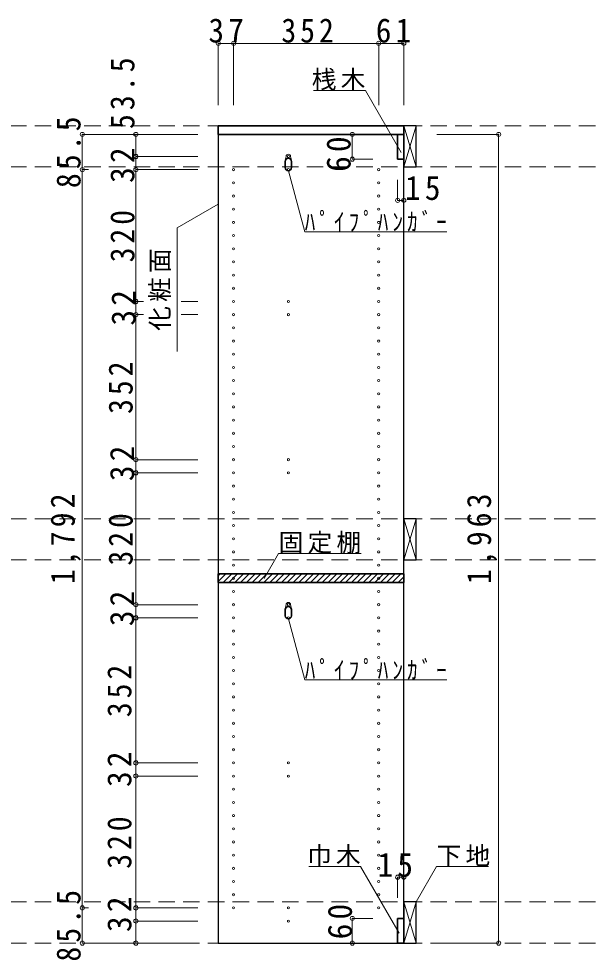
# Model space of a CAD drawing. Units: millimetres at full size, sheet at 1:20; details may follow other scales. Extents: x -3922 to 3878, y -2932 to 2722.
# Drawn here: x -909 to 480, y -1724 to 533 of the extents above; entities that cross this region are included whole.
import ezdxf

# ---------------------------------------------------------------- set-up
doc = ezdxf.new("R2010")
doc.units = ezdxf.units.MM
doc.header["$LTSCALE"] = 20
doc.header["$PDMODE"] = 32
doc.header["$PDSIZE"] = 10
doc.linetypes.add('DASHED2', pattern=[3, 2, -1])
for name, color, linetype, lineweight in [('0-2', 2, 'Continuous', 35), ('0-3_固定棚', 3, 'Continuous', 25), ('0-5_側板', 4, 'Continuous', 9), ('0-6_パイプハンガー', 7, 'Continuous', 18), ('0-7_桟木・巾木', 2, 'Continuous', 35), ('0-8', 3, 'Continuous', 25), ('0-A_文字', 7, 'Continuous', 18), ('0-B_寸法', 7, 'Continuous', 9), ('0-C_ハッチ', 4, 'Continuous', 9)]:
    doc.layers.add(name, color=color, linetype=linetype, lineweight=lineweight)
doc.styles.add('ＭＳ ゴシック', font='')
doc.styles.get('ＭＳ ゴシック').set_extended_font_data('MS Gothic')

msp = doc.modelspace()

# ---------------------------------------------------------------- linework, layer by layer
at = {"layer": '0-2'}
for p, q in [((-424.99, 272.73), (25.01, 272.73)), ((25.01, 272.73), (25.01, 251.73))]:
    msp.add_line(p, q, dxfattribs=at)
msp.add_lwpolyline([(25.01, 251.73), (-424.99, 251.73), (-424.99, 272.73)], dxfattribs=at)
at = {"layer": '0-3_固定棚', "color": 2, "lineweight": 35}
for p, q in [((-424.99, -815.27), (25.01, -815.27)), ((-424.99, -815.27), (-424.99, -836.27)), ((25.01, -815.27), (25.01, -836.27)), ((-424.99, -836.27), (25.01, -836.27))]:
    msp.add_line(p, q, dxfattribs=at)
at = {"layer": '0-5_側板', "color": 3, "lineweight": 25}
for p, q in [((25.01, 251.73), (-424.99, 251.73)), ((25.01, -1711.27), (25.01, 251.73))]:
    msp.add_line(p, q, dxfattribs=at)
msp.add_lwpolyline([(-424.99, 251.73), (-424.99, -1711.27), (25.01, -1711.27)], dxfattribs=at)
at = {"layer": '0-5_側板'}
for centre in [(-254.99, 198.23), (-387.99, 166.23), (-254.99, 166.23), (-35.99, 166.23), (-387.99, 134.23), (-35.99, 134.23), (-387.99, 102.23), (-35.99, 102.23), (-387.99, 70.23), (-35.99, 70.23), (-387.99, 38.23), (-35.99, 38.23), (-387.99, 6.23), (-35.99, 6.23), (-387.99, -25.77), (-35.99, -25.77), (-387.99, -57.77), (-35.99, -57.77), (-387.99, -89.77), (-35.99, -89.77), (-387.99, -121.77), (-35.99, -121.77), (-387.99, -153.77), (-254.99, -153.77), (-35.99, -153.77), (-387.99, -185.77), (-254.99, -185.77), (-35.99, -185.77), (-387.99, -217.77), (-35.99, -217.77), (-387.99, -249.77), (-35.99, -249.77), (-387.99, -281.77), (-35.99, -281.77), (-387.99, -313.77), (-35.99, -313.77), (-387.99, -345.77), (-35.99, -345.77), (-387.99, -377.77), (-35.99, -377.77), (-387.99, -409.77), (-35.99, -409.77), (-387.99, -441.77), (-35.99, -441.77), (-387.99, -473.77), (-35.99, -473.77), (-387.99, -505.77), (-35.99, -505.77), (-387.99, -537.77), (-254.99, -537.77), (-35.99, -537.77), (-387.99, -569.77), (-254.99, -569.77), (-35.99, -569.77), (-387.99, -601.77), (-35.99, -601.77), (-387.99, -633.77), (-35.99, -633.77), (-387.99, -665.77), (-35.99, -665.77), (-387.99, -697.77), (-35.99, -697.77), (-387.99, -729.77), (-35.99, -729.77), (-387.99, -761.77), (-35.99, -761.77), (-387.99, -793.77), (-35.99, -793.77), (-387.99, -825.77), (-35.99, -825.77), (-387.99, -857.77), (-35.99, -857.77), (-387.99, -889.77), (-254.99, -889.77), (-35.99, -889.77), (-387.99, -921.77), (-254.99, -921.77), (-35.99, -921.77), (-387.99, -953.77), (-35.99, -953.77), (-387.99, -985.77), (-35.99, -985.77), (-387.99, -1017.77), (-35.99, -1017.77), (-387.99, -1049.77), (-35.99, -1049.77), (-387.99, -1081.77), (-35.99, -1081.77), (-387.99, -1113.77), (-35.99, -1113.77), (-387.99, -1145.77), (-35.99, -1145.77), (-387.99, -1177.77), (-35.99, -1177.77), (-387.99, -1209.77), (-35.99, -1209.77), (-387.99, -1241.77), (-35.99, -1241.77), (-387.99, -1273.77), (-254.99, -1273.77), (-35.99, -1273.77), (-387.99, -1305.77), (-254.99, -1305.77), (-35.99, -1305.77), (-387.99, -1337.77), (-35.99, -1337.77), (-387.99, -1369.77), (-35.99, -1369.77), (-387.99, -1401.77), (-35.99, -1401.77), (-387.99, -1433.77), (-35.99, -1433.77), (-387.99, -1465.77), (-35.99, -1465.77), (-387.99, -1497.77), (-35.99, -1497.77), (-387.99, -1529.77), (-35.99, -1529.77), (-387.99, -1561.77), (-35.99, -1561.77), (-387.99, -1593.77), (-35.99, -1593.77), (-387.99, -1625.77), (-254.99, -1625.77), (-35.99, -1625.77), (-254.99, -1657.77)]:
    msp.add_circle(centre, 2.5, dxfattribs=at)
at = {"layer": '0-6_パイプハンガー', "color": 2, "lineweight": 35}
for p, q in [((-262.49, 186.23), (-262.49, 171.23)), ((-247.49, 186.23), (-247.49, 171.23)), ((-262.49, -901.77), (-262.49, -916.77)), ((-247.49, -901.77), (-247.49, -916.77))]:
    msp.add_line(p, q, dxfattribs=at)
at = {"layer": '0-6_パイプハンガー'}
for centre, radius, start, end in [((-254.99, 198.23), 5.5, 0, 180), ((-216.38, 184.72), 46.13, 162.96035, 178.115), ((-293.59, 184.72), 46.13, 1.885, 17.03965), ((-216.38, -903.28), 46.13, 162.96035, 178.115), ((-254.99, -889.77), 5.5, 0, 180), ((-293.59, -903.28), 46.13, 1.885, 17.03965)]:
    msp.add_arc(centre, radius, start, end, dxfattribs=at)
at = {"layer": '0-6_パイプハンガー', "color": 2, "lineweight": 35}
for centre, start, end in [((-254.99, 186.23), 0, 180), ((-254.99, 171.23), 180, 0), ((-254.99, -901.77), 0, 180), ((-254.99, -916.77), 180, 0)]:
    msp.add_arc(centre, 7.5, start, end, dxfattribs=at)
at = {"layer": '0-7_桟木・巾木'}
for p, q in [((25.01, 251.73), (10.01, 251.73)), ((10.01, 191.73), (10.01, 251.73)), ((25.01, 251.73), (25.01, 191.73)), ((10.01, -1651.27), (25.01, -1651.27)), ((25.01, -1651.27), (25.01, -1711.27))]:
    msp.add_line(p, q, dxfattribs=at)
for points in [[(25.01, 191.73), (13.52, 191.73), (10.01, 191.73)], [(25.01, -1711.27), (10.01, -1711.27), (10.01, -1651.27)]]:
    msp.add_lwpolyline(points, dxfattribs=at)
at = {"layer": '0-8'}
for p, q in [((25.01, 272.73), (25.01, 172.73)), ((55.01, 272.73), (25.01, 272.73)), ((55.01, 172.73), (55.01, 272.73)), ((25.01, 172.73), (55.01, 172.73)), ((25.01, -681.27), (25.01, -781.27)), ((55.01, -681.27), (25.01, -681.27)), ((55.01, -781.27), (55.01, -681.27)), ((25.01, -781.27), (55.01, -781.27)), ((25.01, -1611.27), (25.01, -1711.27)), ((55.01, -1611.27), (25.01, -1611.27)), ((55.01, -1711.27), (55.01, -1611.27)), ((25.01, -1711.27), (55.01, -1711.27))]:
    msp.add_line(p, q, dxfattribs=at)
at = {"layer": '0-8', "color": 7, "lineweight": 18}
for p, q in [((25.01, 172.73), (55.01, 272.73)), ((25.01, 272.73), (55.01, 172.73)), ((25.01, -781.27), (55.01, -681.27)), ((25.01, -681.27), (55.01, -781.27)), ((25.01, -1711.27), (55.01, -1611.27)), ((25.01, -1611.27), (55.01, -1711.27))]:
    msp.add_line(p, q, dxfattribs=at)
at = {"layer": '0-A_文字'}
for p, q in [((-68.33, 358.32), (-194.36, 358.32)), ((18.34, 208.2), (-68.33, 358.32)), ((-215.25, 15.43), (-254.99, 163.73)), ((-424.99, 82.66), (-524.99, 24.93)), ((-524.99, -275.07), (-524.99, 24.93)), ((-215.25, 15.43), (129.75, 15.43)), ((-313.8, -826.33), (-278.78, -765.68)), ((-78.78, -765.68), (-278.78, -765.68)), ((-215.25, -1072.57), (-254.99, -924.27)), ((-215.25, -1072.57), (129.75, -1072.57)), ((55.01, -1611.27), (104.43, -1525.68)), ((104.43, -1525.68), (230.46, -1525.68))]:
    msp.add_line(p, q, dxfattribs=at)
msp.add_lwpolyline([(13.61, -1687.41), (-79.77, -1525.68), (-205.79, -1525.68)], dxfattribs=at)
at = {"layer": '0-B_寸法', "color": 4}
for p, q in [((-424.99, 472.73), (-424.99, 322.73)), ((-424.99, 472.73), (25.01, 472.73)), ((-387.99, 472.73), (-387.99, 322.73)), ((-35.99, 472.73), (-35.99, 322.73)), ((25.01, 472.73), (25.01, 322.73)), ((-754.99, 251.73), (-754.99, -1711.27)), ((-754.99, 251.73), (-624.99, 251.73)), ((-624.99, 251.73), (-624.99, 198.23)), ((-474.99, 251.73), (-624.99, 251.73)), ((-99.99, 251.73), (-99.99, 191.73)), ((-99.99, 251.73), (-49.99, 251.73)), ((255.01, 251.73), (105.01, 251.73)), ((255.01, 251.73), (255.01, -1711.27)), ((-624.99, 198.23), (-624.99, 166.23)), ((-474.99, 198.23), (-624.99, 198.23)), ((-99.99, 191.73), (-49.99, 191.73)), ((-754.99, 166.23), (-739.97, 166.23)), ((-624.99, 166.23), (-624.99, -153.77)), ((-474.99, 166.23), (-624.99, 166.23)), ((10.01, 91.73), (10.01, 141.73)), ((25.01, 91.73), (25.01, 141.73)), ((10.01, 91.73), (25.01, 91.73)), ((-624.99, -153.77), (-624.99, -185.77)), ((-606.49, -153.77), (-624.99, -153.77)), ((-474.99, -153.77), (-514.74, -153.77)), ((-624.99, -185.77), (-624.99, -537.77)), ((-606.49, -185.77), (-624.99, -185.77)), ((-474.99, -185.77), (-514.74, -185.77)), ((-624.99, -537.77), (-624.99, -569.77)), ((-474.99, -537.77), (-624.99, -537.77)), ((-624.99, -569.77), (-624.99, -889.77)), ((-474.99, -569.77), (-624.99, -569.77)), ((-624.99, -889.77), (-624.99, -921.77)), ((-474.99, -889.77), (-624.99, -889.77)), ((-474.99, -921.77), (-624.99, -921.77)), ((-624.99, -1273.77), (-624.99, -921.77)), ((-624.99, -1305.77), (-624.99, -1273.77)), ((-624.99, -1273.77), (-474.99, -1273.77)), ((-624.99, -1625.77), (-624.99, -1305.77)), ((-624.99, -1305.77), (-474.99, -1305.77)), ((10.01, -1551.27), (25.01, -1551.27)), ((10.01, -1551.27), (10.01, -1601.27)), ((25.01, -1551.27), (25.01, -1601.27)), ((-754.99, -1625.77), (-739.97, -1625.77)), ((-624.99, -1657.77), (-624.99, -1625.77)), ((-624.99, -1625.77), (-474.99, -1625.77)), ((-624.99, -1711.27), (-624.99, -1657.77)), ((-624.99, -1657.77), (-474.99, -1657.77)), ((-99.99, -1651.27), (-99.99, -1711.27)), ((-99.99, -1651.27), (-49.99, -1651.27)), ((-754.99, -1711.27), (-624.99, -1711.27)), ((-624.99, -1711.27), (-474.99, -1711.27)), ((-99.99, -1711.27), (-49.99, -1711.27)), ((255.01, -1711.27), (105.01, -1711.27))]:
    msp.add_line(p, q, dxfattribs=at)
at = {"layer": '0-B_寸法', "color": 4, "linetype": 'DASHED2'}
for p, q in [((2829.71, 272.73), (-2813.99, 272.73)), ((2829.71, 172.73), (-2813.99, 172.73)), ((2829.71, -681.27), (-2813.99, -681.27)), ((2829.71, -781.27), (-2813.99, -781.27)), ((2829.71, -1611.27), (-2813.99, -1611.27)), ((2829.71, -1711.27), (-2813.99, -1711.27))]:
    msp.add_line(p, q, dxfattribs=at)
at = {"layer": '0-B_寸法'}
for p in [(-424.99, 472.73), (-387.99, 472.73), (-35.99, 472.73), (25.01, 472.73), (-754.99, 251.73), (-624.99, 251.73), (-99.99, 251.73), (255.01, 251.73), (-624.99, 198.23), (-99.99, 191.73), (-754.99, 166.23), (-624.99, 166.23), (10.01, 91.73), (25.01, 91.73), (-624.99, -153.77), (-624.99, -185.77), (-624.99, -537.77), (-624.99, -569.77), (-624.99, -889.77), (-624.99, -921.77), (-624.99, -1273.77), (-624.99, -1305.77), (10.01, -1551.27), (25.01, -1551.27), (-754.99, -1625.77), (-624.99, -1625.77), (-99.99, -1651.27), (-624.99, -1657.77), (-754.99, -1711.27), (-624.99, -1711.27), (-99.99, -1711.27), (255.01, -1711.27)]:
    msp.add_point(p, dxfattribs=at)
at = {"layer": '0-C_ハッチ'}
for p, q in [((-424.99, -833.79), (-406.46, -815.27)), ((-424.99, -819.65), (-420.6, -815.27)), ((-413.32, -836.27), (-392.32, -815.27)), ((-399.18, -836.27), (-378.18, -815.27)), ((-385.03, -836.27), (-364.03, -815.27)), ((-370.89, -836.27), (-349.89, -815.27)), ((-356.75, -836.27), (-335.75, -815.27)), ((-342.61, -836.27), (-321.61, -815.27)), ((-328.47, -836.27), (-307.47, -815.27)), ((-314.32, -836.27), (-293.32, -815.27)), ((-300.18, -836.27), (-279.18, -815.27)), ((-286.04, -836.27), (-265.04, -815.27)), ((-271.9, -836.27), (-250.9, -815.27)), ((-257.75, -836.27), (-236.75, -815.27)), ((-243.61, -836.27), (-222.61, -815.27)), ((-229.47, -836.27), (-208.47, -815.27)), ((-215.33, -836.27), (-194.33, -815.27)), ((-201.19, -836.27), (-180.19, -815.27)), ((-187.04, -836.27), (-166.04, -815.27)), ((-172.9, -836.27), (-151.9, -815.27)), ((-158.76, -836.27), (-137.76, -815.27)), ((-144.62, -836.27), (-123.62, -815.27)), ((-130.48, -836.27), (-109.48, -815.27)), ((-116.33, -836.27), (-95.33, -815.27)), ((-102.19, -836.27), (-81.19, -815.27)), ((-88.05, -836.27), (-67.05, -815.27)), ((-73.91, -836.27), (-52.91, -815.27)), ((-59.76, -836.27), (-38.76, -815.27)), ((-45.62, -836.27), (-24.62, -815.27)), ((-31.48, -836.27), (-10.48, -815.27)), ((-17.34, -836.27), (3.66, -815.27)), ((-3.2, -836.27), (17.8, -815.27)), ((10.95, -836.27), (25.01, -822.2))]:
    msp.add_line(p, q, dxfattribs=at)

# ---------------------------------------------------------------- texts
at = {"layer": '0-A_文字', "char_height": 43.99, "attachment_point": 7, "style": 'ＭＳ ゴシック'}
for s, insert in [('\\T1.17;桟木', (-198.33, 358.32)), ('\\T1.39;\\W0.85;ﾊﾟｲﾌﾟﾊﾝｶﾞｰ', (-215.25, 15.43)), ('\\T1.17;固定棚', (-278.78, -765.68)), ('\\T1.39;\\W0.85;ﾊﾟｲﾌﾟﾊﾝｶﾞｰ', (-215.25, -1072.57)), ('\\T1.17;巾木', (-209.77, -1525.68)), ('\\T1.17;下地', (104.43, -1525.68))]:
    msp.add_mtext(s, dxfattribs=dict(at, insert=insert))
at = {"layer": '0-A_文字', "insert": (-539.99, -225.07), "char_height": 43.99, "attachment_point": 7, "rotation": 90, "style": 'ＭＳ ゴシック'}
msp.add_mtext('\\T1.17;化粧面', dxfattribs=at)
at = {"layer": '0-B_寸法', "char_height": 58.65, "attachment_point": 7, "style": 'ＭＳ ゴシック'}
for s, insert in [('\\T1.27;\\W0.95;37', (-448.99, 473.94)), ('\\T1.27;\\W0.9;352', (-271.99, 473.94)), ('\\T1.27;\\W0.95;61', (-42.99, 473.94)), ('\\T1.27;\\W0.95;15', (27.91, 91.73)), ('\\T1.27;\\W0.95;15', (-38.83, -1551.27))]:
    msp.add_mtext(s, dxfattribs=dict(at, insert=insert))
at = {"layer": '0-B_寸法', "char_height": 58.65, "attachment_point": 7, "rotation": 90, "style": 'ＭＳ ゴシック'}
for s, insert in [('\\T1.28;\\W0.9;53.5', (-627.6, 264.81)), ('\\T1.28;\\W0.9;85.5', (-758.31, 121.48)), ('\\T1.27;\\W0.95;60', (-103.19, 160.86)), ('\\T1.27;\\W0.95;32', (-627.6, 134.1)), ('\\T1.27;\\W0.9;320', (-627.6, -58.77)), ('\\T1.27;\\W0.95;32', (-624.99, -212.27)), ('\\T1.27;\\W0.9;352', (-631.9, -426.77)), ('\\T1.27;\\W0.95;32', (-628.5, -589.89)), ('\\T1.28;\\W0.9;1,792', (-758.31, -839.77)), ('\\T1.28;\\W0.9;1,963', (251.69, -839.77)), ('\\T1.27;\\W0.9;320', (-631.9, -794.77)), ('\\T1.27;\\W0.95;32', (-628.5, -941.89)), ('\\T1.27;\\W0.9;352', (-634.99, -1162.77)), ('\\T1.27;\\W0.95;32', (-634.99, -1332.27)), ('\\T1.27;\\W0.9;320', (-634.99, -1530.77)), ('\\T1.28;\\W0.9;85.5', (-758.31, -1756.02)), ('\\T1.27;\\W0.95;32', (-634.99, -1684.27)), ('\\T1.27;\\W0.95;60', (-99.99, -1702.05))]:
    msp.add_mtext(s, dxfattribs=dict(at, insert=insert))

doc.saveas('drawing.dxf')
